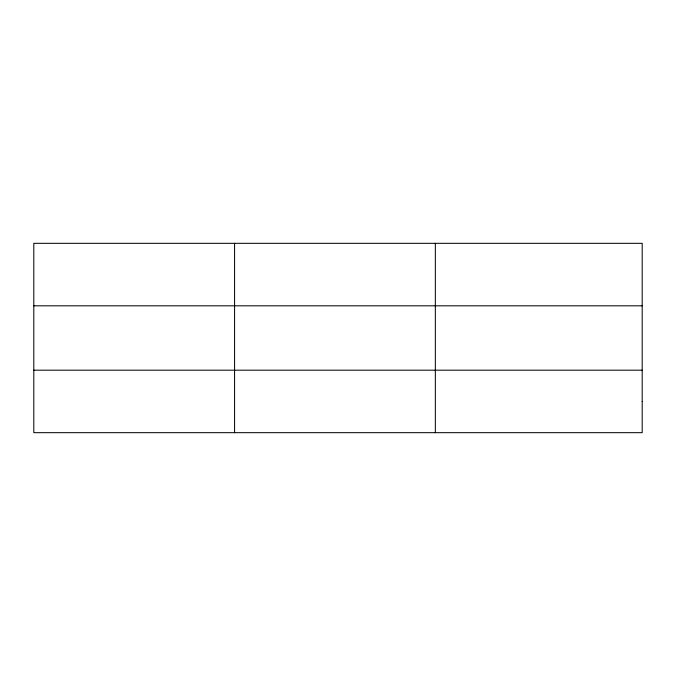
<?xml version="1.0" encoding="UTF-8"?>
<svg xmlns="http://www.w3.org/2000/svg" width="676" height="676" viewBox="0 0 676 676"><rect width="100%" height="100%" fill="white"/><g stroke="black" fill="none" stroke-linecap="round" stroke-linejoin="round"><path stroke-width="1.01" d="M234.572 432.674L234.572 243.326M435.344 432.674L435.344 243.326M33.8 305.814L642.2 305.814M33.8 370.186L642.2 370.186M642.2 401.434L642.2 432.674L33.8 432.674L33.8 243.326L642.2 243.326L642.2 401.434"/></g></svg>
